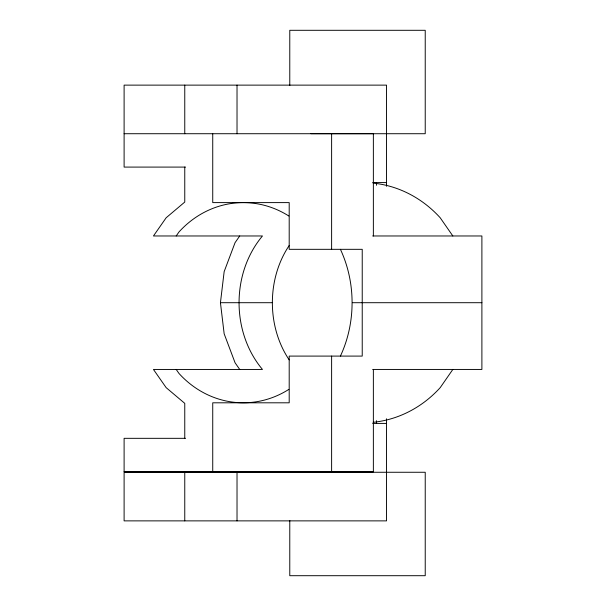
<?xml version="1.0" encoding="UTF-8"?>
<svg xmlns="http://www.w3.org/2000/svg" width="606" height="606" viewBox="0 0 606 606"><rect width="100%" height="100%" fill="white"/><g stroke="black" fill="none" stroke-linecap="round" stroke-linejoin="round"><path stroke-width="0.91" d="M212.736 471.695L212.736 402.808L289.198 402.808L289.198 356.093L362.229 356.093L362.229 249.324L289.198 249.324L289.198 202.609L212.736 202.609L212.736 133.721M331.618 249.324L331.618 133.721M373.364 235.969L373.364 133.691L310.984 133.691M239.718 369.448L235.067 362.767L224.159 333.8L220.44 302.705L224.159 271.617L235.067 242.65L239.718 235.969M289.183 359.873C266.761 326.505 266.761 278.904 289.183 245.536M340.413 249.324C355.972 282.684 355.972 322.733 340.413 356.093M176.194 235.969L179.012 231.924A100.096 90.983 90 0 1 288.835 216.016M452.841 369.44L440.206 387.643A120.117 109.178 -90 0 1 373.114 422.314M310.984 471.726L373.364 471.726L373.364 369.44M124.109 133.721L425.23 133.721L425.23 30.3L289.774 30.3L289.774 85.605M185.557 167.089L124.109 167.089L124.109 85.128L386.537 85.128L386.537 186.292M372.682 182.588L386.537 182.588M372.667 235.969L481.891 235.976L481.891 369.44L372.667 369.44M220.44 302.705L272.026 302.705M352.525 302.705L481.891 302.705M372.682 423.412L386.537 423.412M185.557 438.327L124.109 438.327L124.109 471.695L373.364 471.726M124.109 471.695L353.563 471.695M452.841 235.976L440.206 217.774A120.117 109.178 90 0 0 373.114 183.103M176.194 369.448L179.012 373.485A100.096 90.983 -90 0 0 288.835 389.393M386.537 418.776L386.537 520.872L124.109 520.872L124.109 472.279L425.23 472.263L425.23 575.7L289.774 575.7L289.774 520.395M376.531 182.588L376.531 185.307M376.531 420.693L376.531 423.412M331.618 356.093L331.618 471.695M237.022 85.128L237.022 133.721M237.022 472.279L237.022 520.872M184.762 85.128L184.762 133.721M184.762 167.089L184.762 202.056L166.15 217.774L153.454 235.969L262.459 235.969C231.265 273.177 231.265 332.24 262.459 369.448L153.454 369.448L166.15 387.643L184.762 403.361L184.762 438.327M184.762 472.279L184.762 520.872"/></g></svg>
